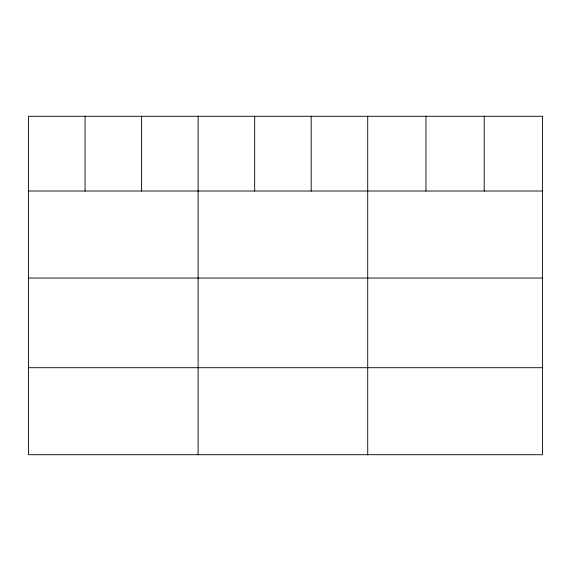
<?xml version="1.0" encoding="UTF-8"?>
<svg xmlns="http://www.w3.org/2000/svg" width="571" height="571" viewBox="0 0 571 571"><rect width="100%" height="100%" fill="white"/><g stroke="black" fill="none" stroke-linecap="round" stroke-linejoin="round"><path stroke-width="0.86" d="M28.55 191.021L542.45 191.021M28.55 278.041L542.45 278.041M28.55 367.703L542.45 367.703M484.208 116.277L484.208 191.021M425.966 116.277L425.966 191.021M367.724 116.277L367.724 454.723M311.195 116.277L311.195 191.021M254.666 116.277L254.666 191.021M198.137 116.277L198.137 454.723M141.608 116.277L141.608 191.021M85.079 116.277L85.079 191.021M542.45 116.277L28.55 116.277L28.55 454.723L542.45 454.723L542.45 116.277"/></g></svg>
